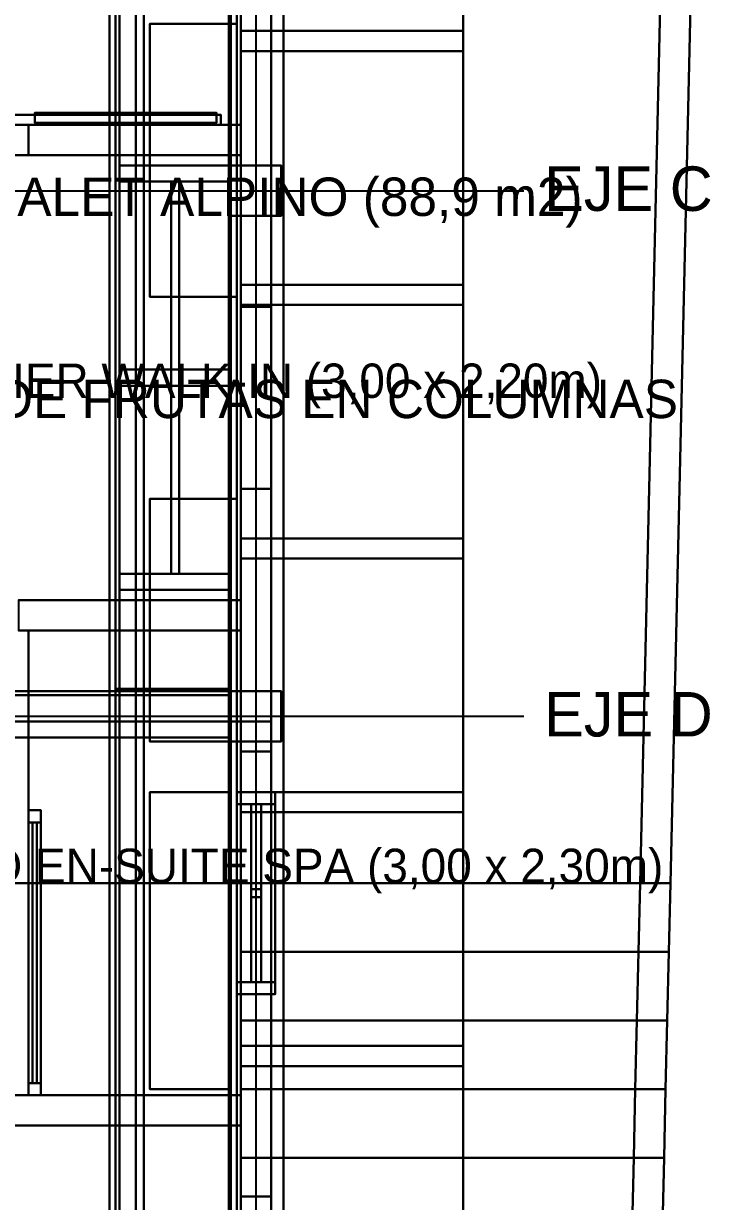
# Model space of a CAD drawing. Header units: metres. Extents: x -0.6 to 96.4, y -1.3 to 40.2.
# Drawn here: x 7.93 to 11.32, y 12.62 to 18.45 of the extents above; entities that cross this region are included whole.
import ezdxf

# ---------------------------------------------------------------- set-up
doc = ezdxf.new("R2010")
doc.units = ezdxf.units.M
for name, color, linetype in [('CERCA_PERIMETRAL_3D', 8, 'CONTINUOUS'), ('COLUMNAS_3D', 1, 'CONTINUOUS'), ('CUBIERTA_CHALET_3D', 9, 'CONTINUOUS'), ('EJES_ESTRUCTURALES', 1, 'CONTINUOUS'), ('LOSA_PISO_3D', 8, 'CONTINUOUS'), ('MUROS_EXTERIORES_3D', 7, 'CONTINUOUS'), ('P2_CARPINTERIA_RUSTICA_3D', 34, 'CONTINUOUS'), ('P2_COLUMNAS_3D', 1, 'CONTINUOUS'), ('P2_LOSA_PISO_3D', 8, 'CONTINUOUS'), ('P2_MOBILIARIO_SUITE_3D', 30, 'CONTINUOUS'), ('P2_MUROS_MADERA_EXT_3D', 34, 'CONTINUOUS'), ('P2_MUROS_MADERA_INT_3D', 6, 'CONTINUOUS'), ('P2_ROTULOS', 6, 'CONTINUOUS'), ('P2_TIMBER_FRAME_3D', 34, 'CONTINUOUS'), ('PB_MOBILIARIO_COMERCIAL_3D', 30, 'CONTINUOUS'), ('PB_TIMBER_FRAME_3D', 34, 'CONTINUOUS'), ('PB_ZOCALO_PIEDRA_3D', 8, 'CONTINUOUS'), ('ROTULOS_TEXTO', 2, 'CONTINUOUS'), ('TERRENO_3D', 3, 'CONTINUOUS')]:
    doc.layers.add(name, color=color, linetype=linetype)

msp = doc.modelspace()

# ---------------------------------------------------------------- linework, layer by layer
at = {"layer": 'CERCA_PERIMETRAL_3D', "color": 8}
for points in [[(10.9743, 14.2, -1.05), (11.1243, 14.2, -1.05), (11.2949, 21.65), (11.1449, 21.65)], [(10.9743, 14.2, 1.15), (11.1243, 14.2, 1.15), (11.2949, 21.65, 2.2), (11.1449, 21.65, 2.2)], [(10.9743, 14.2, -1.05), (11.1449, 21.65), (11.1449, 21.65, 2.2), (10.9743, 14.2, 1.15)], [(11.1243, 14.2, -1.05), (11.2949, 21.65), (11.2949, 21.65, 2.2), (11.1243, 14.2, 1.15)], [(10.9665, 13.86, -1.05), (11.1165, 13.86, -1.05), (11.1243, 14.2, -1.05), (10.9743, 14.2, -1.05)], [(10.9665, 13.86, 1.15), (11.1165, 13.86, 1.15), (11.1243, 14.2, 1.15), (10.9743, 14.2, 1.15)], [(10.9665, 13.86, -1.05), (10.9743, 14.2, -1.05), (10.9743, 14.2, 1.15), (10.9665, 13.86, 1.15)], [(10.9743, 14.2, -1.05), (11.1243, 14.2, -1.05), (11.1243, 14.2, 1.15), (10.9743, 14.2, 1.15)], [(10.9743, 14.2, -1.05), (11.1243, 14.2, -1.05), (11.1243, 14.2, 1.15), (10.9743, 14.2, 1.15)], [(11.1165, 13.86, -1.05), (11.1243, 14.2, -1.05), (11.1243, 14.2, 1.15), (11.1165, 13.86, 1.15)], [(10.9587, 13.52, -1.35), (11.1087, 13.52, -1.35), (11.1165, 13.86, -1.35), (10.9665, 13.86, -1.35)], [(10.9587, 13.52, 0.85), (11.1087, 13.52, 0.85), (11.1165, 13.86, 0.85), (10.9665, 13.86, 0.85)], [(10.9587, 13.52, -1.35), (10.9665, 13.86, -1.35), (10.9665, 13.86, 0.85), (10.9587, 13.52, 0.85)], [(10.9665, 13.86, -1.35), (11.1165, 13.86, -1.35), (11.1165, 13.86, 0.85), (10.9665, 13.86, 0.85)], [(10.9665, 13.86, -1.05), (11.1165, 13.86, -1.05), (11.1165, 13.86, 1.15), (10.9665, 13.86, 1.15)], [(11.1087, 13.52, -1.35), (11.1165, 13.86, -1.35), (11.1165, 13.86, 0.85), (11.1087, 13.52, 0.85)], [(10.9509, 13.18, -1.65), (11.1009, 13.18, -1.65), (11.1087, 13.52, -1.65), (10.9587, 13.52, -1.65)], [(10.9509, 13.18, 0.55), (11.1009, 13.18, 0.55), (11.1087, 13.52, 0.55), (10.9587, 13.52, 0.55)], [(10.9509, 13.18, -1.65), (10.9587, 13.52, -1.65), (10.9587, 13.52, 0.55), (10.9509, 13.18, 0.55)], [(10.9587, 13.52, -1.65), (11.1087, 13.52, -1.65), (11.1087, 13.52, 0.55), (10.9587, 13.52, 0.55)], [(10.9587, 13.52, -1.35), (11.1087, 13.52, -1.35), (11.1087, 13.52, 0.85), (10.9587, 13.52, 0.85)], [(11.1009, 13.18, -1.65), (11.1087, 13.52, -1.65), (11.1087, 13.52, 0.55), (11.1009, 13.18, 0.55)], [(10.9431, 12.84, -1.95), (11.0931, 12.84, -1.95), (11.1009, 13.18, -1.95), (10.9509, 13.18, -1.95)], [(10.9431, 12.84, 0.25), (11.0931, 12.84, 0.25), (11.1009, 13.18, 0.25), (10.9509, 13.18, 0.25)], [(10.9431, 12.84, -1.95), (10.9509, 13.18, -1.95), (10.9509, 13.18, 0.25), (10.9431, 12.84, 0.25)], [(10.9509, 13.18, -1.95), (11.1009, 13.18, -1.95), (11.1009, 13.18, 0.25), (10.9509, 13.18, 0.25)], [(10.9509, 13.18, -1.65), (11.1009, 13.18, -1.65), (11.1009, 13.18, 0.55), (10.9509, 13.18, 0.55)], [(11.0931, 12.84, -1.95), (11.1009, 13.18, -1.95), (11.1009, 13.18, 0.25), (11.0931, 12.84, 0.25)], [(10.9353, 12.5, -2.25), (11.0853, 12.5, -2.25), (11.0931, 12.84, -2.25), (10.9431, 12.84, -2.25)], [(10.9353, 12.5, -0.05), (11.0853, 12.5, -0.05), (11.0931, 12.84, -0.05), (10.9431, 12.84, -0.05)], [(10.9353, 12.5, -2.25), (10.9431, 12.84, -2.25), (10.9431, 12.84, -0.05), (10.9353, 12.5, -0.05)], [(10.9431, 12.84, -2.25), (11.0931, 12.84, -2.25), (11.0931, 12.84, -0.05), (10.9431, 12.84, -0.05)], [(10.9431, 12.84, -1.95), (11.0931, 12.84, -1.95), (11.0931, 12.84, 0.25), (10.9431, 12.84, 0.25)], [(11.0853, 12.5, -2.25), (11.0931, 12.84, -2.25), (11.0931, 12.84, -0.05), (11.0853, 12.5, -0.05)]]:
    msp.add_3dface(points, dxfattribs=at)
at = {"layer": 'COLUMNAS_3D', "color": 1}
for points in [[(8.95, 17.5), (9.2, 17.5), (9.2, 17.75), (8.95, 17.75)], [(8.95, 17.5, 2.85), (9.2, 17.5, 2.85), (9.2, 17.75, 2.85), (8.95, 17.75, 2.85)], [(8.95, 17.75), (9.2, 17.75), (9.2, 17.75, 2.85), (8.95, 17.75, 2.85)], [(8.95, 17.5), (8.95, 17.75), (8.95, 17.75, 2.85), (8.95, 17.5, 2.85)], [(9.2, 17.5), (9.2, 17.75), (9.2, 17.75, 2.85), (9.2, 17.5, 2.85)], [(8.95, 17.5), (9.2, 17.5), (9.2, 17.5, 2.85), (8.95, 17.5, 2.85)], [(8.95, 14.9), (9.2, 14.9), (9.2, 15.15), (8.95, 15.15)], [(8.95, 14.9, 2.85), (9.2, 14.9, 2.85), (9.2, 15.15, 2.85), (8.95, 15.15, 2.85)], [(8.95, 15.15), (9.2, 15.15), (9.2, 15.15, 2.85), (8.95, 15.15, 2.85)], [(8.95, 14.9), (8.95, 15.15), (8.95, 15.15, 2.85), (8.95, 14.9, 2.85)], [(9.2, 14.9), (9.2, 15.15), (9.2, 15.15, 2.85), (9.2, 14.9, 2.85)], [(8.95, 14.9), (9.2, 14.9), (9.2, 14.9, 2.85), (8.95, 14.9, 2.85)]]:
    msp.add_3dface(points, dxfattribs=at)
at = {"layer": 'CUBIERTA_CHALET_3D', "color": 9}
for points in [[(4.85, 2, 8.6994), (10.1, 2, 5.4189), (10.1, 24.71, 5.4189), (4.85, 24.71, 8.6994)], [(4.85, 2, 8.8794), (10.1, 2, 5.5989), (10.1, 24.71, 5.5989), (4.85, 24.71, 8.8794)], [(10.1, 2, 5.4189), (10.1, 24.71, 5.4189), (10.1, 24.71, 5.5989), (10.1, 2, 5.5989)]]:
    msp.add_3dface(points, dxfattribs=at)
at = {"layer": 'EJES_ESTRUCTURALES', "color": 1}
for p, q in [((9.075, 1.8), (9.075, 25.51)), ((-0.6, 17.625), (10.4, 17.625)), ((-0.6, 15.025), (10.4, 15.025))]:
    msp.add_line(p, q, dxfattribs=at)
at = {"layer": 'LOSA_PISO_3D', "color": 8}
for points in [[(0.15, 10.35, -0.15), (9.15, 10.35, -0.15), (9.15, 24.71, -0.15), (0.15, 24.71, -0.15)], [(0.15, 10.35), (9.15, 10.35), (9.15, 24.71), (0.15, 24.71)], [(9.15, 10.35, -0.15), (9.15, 24.71, -0.15), (9.15, 24.71), (9.15, 10.35)]]:
    msp.add_3dface(points, dxfattribs=at)
at = {"layer": 'MUROS_EXTERIORES_3D', "color": 7}
for points in [[(9, 14.2, -1.05), (9.15, 14.2, -1.05), (9.15, 21.65, -0.02), (9, 21.65, -0.02)], [(9, 14.2), (9.15, 14.2), (9.15, 21.65), (9, 21.65)], [(9, 14.2, -1.05), (9, 21.65, -0.02), (9, 21.65), (9, 14.2)], [(9.15, 14.2, -1.05), (9.15, 21.65, -0.02), (9.15, 21.65), (9.15, 14.2)], [(9, 17.05), (9.15, 17.05), (9.15, 18.5), (9, 18.5)], [(9, 17.05, 2.85), (9.15, 17.05, 2.85), (9.15, 18.5, 2.85), (9, 18.5, 2.85)], [(9, 17.05), (9, 18.5), (9, 18.5, 2.85), (9, 17.05, 2.85)], [(9.15, 17.05), (9.15, 18.5), (9.15, 18.5, 2.85), (9.15, 17.05, 2.85)], [(9, 16.15), (9.15, 16.15), (9.15, 17.05), (9, 17.05)], [(9, 16.15, 1.1), (9.15, 16.15, 1.1), (9.15, 17.05, 1.1), (9, 17.05, 1.1)], [(9, 17.05), (9.15, 17.05), (9.15, 17.05, 1.1), (9, 17.05, 1.1)], [(9, 16.15), (9, 17.05), (9, 17.05, 1.1), (9, 16.15, 1.1)], [(9, 16.15, 2), (9.15, 16.15, 2), (9.15, 17.05, 2), (9, 17.05, 2)], [(9, 16.15, 2.85), (9.15, 16.15, 2.85), (9.15, 17.05, 2.85), (9, 17.05, 2.85)], [(9, 17.05, 2), (9.15, 17.05, 2), (9.15, 17.05, 2.85), (9, 17.05, 2.85)], [(9, 16.15, 2), (9, 17.05, 2), (9, 17.05, 2.85), (9, 16.15, 2.85)], [(9, 17.05), (9.15, 17.05), (9.15, 17.05, 2.85), (9, 17.05, 2.85)], [(9.15, 16.15), (9.15, 17.05), (9.15, 17.05, 1.1), (9.15, 16.15, 1.1)], [(9.15, 16.15, 2), (9.15, 17.05, 2), (9.15, 17.05, 2.85), (9.15, 16.15, 2.85)], [(9, 14.85), (9.15, 14.85), (9.15, 16.15), (9, 16.15)], [(9, 14.85, 2.85), (9.15, 14.85, 2.85), (9.15, 16.15, 2.85), (9, 16.15, 2.85)], [(9, 16.15), (9.15, 16.15), (9.15, 16.15, 2.85), (9, 16.15, 2.85)], [(9, 14.85), (9, 16.15), (9, 16.15, 2.85), (9, 14.85, 2.85)], [(9, 16.15), (9.15, 16.15), (9.15, 16.15, 1.1), (9, 16.15, 1.1)], [(9, 16.15, 2), (9.15, 16.15, 2), (9.15, 16.15, 2.85), (9, 16.15, 2.85)], [(9.15, 14.85), (9.15, 16.15), (9.15, 16.15, 2.85), (9.15, 14.85, 2.85)], [(9, 12.65), (9.15, 12.65), (9.15, 14.85), (9, 14.85)], [(9, 12.65, 1), (9.15, 12.65, 1), (9.15, 14.85, 1), (9, 14.85, 1)], [(9, 14.85), (9.15, 14.85), (9.15, 14.85, 1), (9, 14.85, 1)], [(9, 12.65), (9, 14.85), (9, 14.85, 1), (9, 12.65, 1)], [(9, 12.65, 2.1), (9.15, 12.65, 2.1), (9.15, 14.85, 2.1), (9, 14.85, 2.1)], [(9, 12.65, 2.85), (9.15, 12.65, 2.85), (9.15, 14.85, 2.85), (9, 14.85, 2.85)], [(9, 14.85, 2.1), (9.15, 14.85, 2.1), (9.15, 14.85, 2.85), (9, 14.85, 2.85)], [(9, 12.65, 2.1), (9, 14.85, 2.1), (9, 14.85, 2.85), (9, 12.65, 2.85)], [(9, 14.85), (9.15, 14.85), (9.15, 14.85, 2.85), (9, 14.85, 2.85)], [(9.15, 12.65), (9.15, 14.85), (9.15, 14.85, 1), (9.15, 12.65, 1)], [(9.15, 12.65, 2.1), (9.15, 14.85, 2.1), (9.15, 14.85, 2.85), (9.15, 12.65, 2.85)], [(9, 13.86, -1.05), (9.15, 13.86, -1.05), (9.15, 14.2, -1.05), (9, 14.2, -1.05)], [(9, 13.86), (9.15, 13.86), (9.15, 14.2), (9, 14.2)], [(9, 14.2, -1.05), (9.15, 14.2, -1.05), (9.15, 14.2), (9, 14.2)], [(9, 13.86, -1.05), (9, 14.2, -1.05), (9, 14.2), (9, 13.86)], [(9, 14.2, -1.05), (9.15, 14.2, -1.05), (9.15, 14.2), (9, 14.2)], [(9.15, 13.86, -1.05), (9.15, 14.2, -1.05), (9.15, 14.2), (9.15, 13.86)], [(9, 13.52, -1.35), (9.15, 13.52, -1.35), (9.15, 13.86, -1.35), (9, 13.86, -1.35)], [(9, 13.52), (9.15, 13.52), (9.15, 13.86), (9, 13.86)], [(9, 13.86, -1.35), (9.15, 13.86, -1.35), (9.15, 13.86), (9, 13.86)], [(9, 13.52, -1.35), (9, 13.86, -1.35), (9, 13.86), (9, 13.52)], [(9, 13.86, -1.05), (9.15, 13.86, -1.05), (9.15, 13.86), (9, 13.86)], [(9.15, 13.52, -1.35), (9.15, 13.86, -1.35), (9.15, 13.86), (9.15, 13.52)], [(9, 13.18, -1.65), (9.15, 13.18, -1.65), (9.15, 13.52, -1.65), (9, 13.52, -1.65)], [(9, 13.18), (9.15, 13.18), (9.15, 13.52), (9, 13.52)], [(9, 13.52, -1.65), (9.15, 13.52, -1.65), (9.15, 13.52), (9, 13.52)], [(9, 13.18, -1.65), (9, 13.52, -1.65), (9, 13.52), (9, 13.18)], [(9, 13.52, -1.35), (9.15, 13.52, -1.35), (9.15, 13.52), (9, 13.52)], [(9.15, 13.18, -1.65), (9.15, 13.52, -1.65), (9.15, 13.52), (9.15, 13.18)], [(9, 12.84, -1.95), (9.15, 12.84, -1.95), (9.15, 13.18, -1.95), (9, 13.18, -1.95)], [(9, 12.84), (9.15, 12.84), (9.15, 13.18), (9, 13.18)], [(9, 13.18, -1.95), (9.15, 13.18, -1.95), (9.15, 13.18), (9, 13.18)], [(9, 12.84, -1.95), (9, 13.18, -1.95), (9, 13.18), (9, 12.84)], [(9, 13.18, -1.65), (9.15, 13.18, -1.65), (9.15, 13.18), (9, 13.18)], [(9.15, 12.84, -1.95), (9.15, 13.18, -1.95), (9.15, 13.18), (9.15, 12.84)], [(9, 12.5, -2.25), (9.15, 12.5, -2.25), (9.15, 12.84, -2.25), (9, 12.84, -2.25)], [(9, 12.5), (9.15, 12.5), (9.15, 12.84), (9, 12.84)], [(9, 12.84, -2.25), (9.15, 12.84, -2.25), (9.15, 12.84), (9, 12.84)], [(9, 12.5, -2.25), (9, 12.84, -2.25), (9, 12.84), (9, 12.5)], [(9, 12.84, -1.95), (9.15, 12.84, -1.95), (9.15, 12.84), (9, 12.84)], [(9.15, 12.5, -2.25), (9.15, 12.84, -2.25), (9.15, 12.84), (9.15, 12.5)], [(9, 11), (9.15, 11), (9.15, 12.65), (9, 12.65)], [(9, 11, 2.85), (9.15, 11, 2.85), (9.15, 12.65, 2.85), (9, 12.65, 2.85)], [(9, 12.65), (9.15, 12.65), (9.15, 12.65, 2.85), (9, 12.65, 2.85)], [(9, 11), (9, 12.65), (9, 12.65, 2.85), (9, 11, 2.85)], [(9, 12.65), (9.15, 12.65), (9.15, 12.65, 1), (9, 12.65, 1)], [(9, 12.65, 2.1), (9.15, 12.65, 2.1), (9.15, 12.65, 2.85), (9, 12.65, 2.85)], [(9.15, 11), (9.15, 12.65), (9.15, 12.65, 2.85), (9.15, 11, 2.85)]]:
    msp.add_3dface(points, dxfattribs=at)
at = {"layer": 'P2_CARPINTERIA_RUSTICA_3D', "color": 30}
for points in [[(7.98, 17.96, 3.02), (8.88, 17.96, 3.02), (8.88, 18.01, 3.02), (7.98, 18.01, 3.02)], [(7.98, 17.96, 5.16), (8.88, 17.96, 5.16), (8.88, 18.01, 5.16), (7.98, 18.01, 5.16)], [(7.98, 18.01, 3.02), (8.88, 18.01, 3.02), (8.88, 18.01, 5.16), (7.98, 18.01, 5.16)], [(7.98, 17.96, 3.02), (7.98, 18.01, 3.02), (7.98, 18.01, 5.16), (7.98, 17.96, 5.16)], [(8.88, 17.96, 3.02), (8.88, 18.01, 3.02), (8.88, 18.01, 5.16), (8.88, 17.96, 5.16)], [(7.98, 17.96, 3.02), (8.88, 17.96, 3.02), (8.88, 17.96, 5.16), (7.98, 17.96, 5.16)]]:
    msp.add_3dface(points, dxfattribs=at)
at = {"layer": 'P2_CARPINTERIA_RUSTICA_3D', "color": 8}
for points in [[(7, 17.95, 5.16), (8.9, 17.95, 5.16), (8.9, 18, 5.16), (7, 18, 5.16)], [(7, 17.95, 5.22), (8.9, 17.95, 5.22), (8.9, 18, 5.22), (7, 18, 5.22)], [(7, 18, 5.16), (8.9, 18, 5.16), (8.9, 18, 5.22), (7, 18, 5.22)], [(7, 17.95, 5.16), (8.9, 17.95, 5.16), (8.9, 17.95, 5.22), (7, 17.95, 5.22)], [(8.9, 17.95, 5.16), (8.9, 18, 5.16), (8.9, 18, 5.22), (8.9, 17.95, 5.22)]]:
    msp.add_3dface(points, dxfattribs=at)
at = {"layer": 'P2_CARPINTERIA_RUSTICA_3D', "color": 34}
for points in [[(8.98, 13.65, 4.15), (9.17, 13.65, 4.15), (9.17, 14.65, 4.15), (8.98, 14.65, 4.15)], [(8.98, 13.65, 4.21), (9.17, 13.65, 4.21), (9.17, 14.65, 4.21), (8.98, 14.65, 4.21)], [(8.98, 14.65, 4.15), (9.17, 14.65, 4.15), (9.17, 14.65, 4.21), (8.98, 14.65, 4.21)], [(8.98, 13.65, 4.15), (8.98, 14.65, 4.15), (8.98, 14.65, 4.21), (8.98, 13.65, 4.21)], [(8.98, 13.65, 4.99), (9.17, 13.65, 4.99), (9.17, 14.65, 4.99), (8.98, 14.65, 4.99)], [(8.98, 13.65, 5.05), (9.17, 13.65, 5.05), (9.17, 14.65, 5.05), (8.98, 14.65, 5.05)], [(8.98, 14.65, 4.99), (9.17, 14.65, 4.99), (9.17, 14.65, 5.05), (8.98, 14.65, 5.05)], [(8.98, 13.65, 4.99), (8.98, 14.65, 4.99), (8.98, 14.65, 5.05), (8.98, 13.65, 5.05)], [(8.98, 14.59, 4.21), (9.17, 14.59, 4.21), (9.17, 14.65, 4.21), (8.98, 14.65, 4.21)], [(8.98, 14.59, 4.99), (9.17, 14.59, 4.99), (9.17, 14.65, 4.99), (8.98, 14.65, 4.99)], [(8.98, 14.65, 4.21), (9.17, 14.65, 4.21), (9.17, 14.65, 4.99), (8.98, 14.65, 4.99)], [(8.98, 14.59, 4.21), (8.98, 14.65, 4.21), (8.98, 14.65, 4.99), (8.98, 14.59, 4.99)], [(9.17, 13.65, 4.15), (9.17, 14.65, 4.15), (9.17, 14.65, 4.21), (9.17, 13.65, 4.21)], [(9.17, 13.65, 4.99), (9.17, 14.65, 4.99), (9.17, 14.65, 5.05), (9.17, 13.65, 5.05)], [(9.17, 14.59, 4.21), (9.17, 14.65, 4.21), (9.17, 14.65, 4.99), (9.17, 14.59, 4.99)], [(8.98, 14.59, 4.21), (9.17, 14.59, 4.21), (9.17, 14.59, 4.99), (8.98, 14.59, 4.99)], [(9.05, 13.71, 4.58), (9.1, 13.71, 4.58), (9.1, 14.59, 4.58), (9.05, 14.59, 4.58)], [(9.05, 13.71, 4.62), (9.1, 13.71, 4.62), (9.1, 14.59, 4.62), (9.05, 14.59, 4.62)], [(9.05, 14.59, 4.58), (9.1, 14.59, 4.58), (9.1, 14.59, 4.62), (9.05, 14.59, 4.62)], [(9.05, 13.71, 4.58), (9.05, 14.59, 4.58), (9.05, 14.59, 4.62), (9.05, 13.71, 4.62)], [(9.1, 13.71, 4.58), (9.1, 14.59, 4.58), (9.1, 14.59, 4.62), (9.1, 13.71, 4.62)], [(9.05, 14.13, 4.21), (9.1, 14.13, 4.21), (9.1, 14.17, 4.21), (9.05, 14.17, 4.21)], [(9.05, 14.13, 4.99), (9.1, 14.13, 4.99), (9.1, 14.17, 4.99), (9.05, 14.17, 4.99)], [(9.05, 14.17, 4.21), (9.1, 14.17, 4.21), (9.1, 14.17, 4.99), (9.05, 14.17, 4.99)], [(9.05, 14.13, 4.21), (9.05, 14.17, 4.21), (9.05, 14.17, 4.99), (9.05, 14.13, 4.99)], [(9.1, 14.13, 4.21), (9.1, 14.17, 4.21), (9.1, 14.17, 4.99), (9.1, 14.13, 4.99)], [(9.05, 14.13, 4.21), (9.1, 14.13, 4.21), (9.1, 14.13, 4.99), (9.05, 14.13, 4.99)], [(8.98, 13.65, 4.21), (9.17, 13.65, 4.21), (9.17, 13.71, 4.21), (8.98, 13.71, 4.21)], [(8.98, 13.65, 4.99), (9.17, 13.65, 4.99), (9.17, 13.71, 4.99), (8.98, 13.71, 4.99)], [(8.98, 13.71, 4.21), (9.17, 13.71, 4.21), (9.17, 13.71, 4.99), (8.98, 13.71, 4.99)], [(8.98, 13.65, 4.21), (8.98, 13.71, 4.21), (8.98, 13.71, 4.99), (8.98, 13.65, 4.99)], [(9.05, 13.71, 4.58), (9.1, 13.71, 4.58), (9.1, 13.71, 4.62), (9.05, 13.71, 4.62)], [(9.17, 13.65, 4.21), (9.17, 13.71, 4.21), (9.17, 13.71, 4.99), (9.17, 13.65, 4.99)], [(8.98, 13.65, 4.15), (9.17, 13.65, 4.15), (9.17, 13.65, 4.21), (8.98, 13.65, 4.21)], [(8.98, 13.65, 4.99), (9.17, 13.65, 4.99), (9.17, 13.65, 5.05), (8.98, 13.65, 5.05)], [(8.98, 13.65, 4.21), (9.17, 13.65, 4.21), (9.17, 13.65, 4.99), (8.98, 13.65, 4.99)]]:
    msp.add_3dface(points, dxfattribs=at)
at = {"layer": 'P2_COLUMNAS_3D', "color": 1}
for points in [[(8.95, 17.5, 3), (9.2, 17.5, 3), (9.2, 17.75, 3), (8.95, 17.75, 3)], [(8.95, 17.5, 5.85), (9.2, 17.5, 5.85), (9.2, 17.75, 5.85), (8.95, 17.75, 5.85)], [(8.95, 17.75, 3), (9.2, 17.75, 3), (9.2, 17.75, 5.85), (8.95, 17.75, 5.85)], [(8.95, 17.5, 3), (8.95, 17.75, 3), (8.95, 17.75, 5.85), (8.95, 17.5, 5.85)], [(9.2, 17.5, 3), (9.2, 17.75, 3), (9.2, 17.75, 5.85), (9.2, 17.5, 5.85)], [(8.95, 17.5, 3), (9.2, 17.5, 3), (9.2, 17.5, 5.85), (8.95, 17.5, 5.85)], [(8.95, 14.9, 3), (9.2, 14.9, 3), (9.2, 15.15, 3), (8.95, 15.15, 3)], [(8.95, 14.9, 5.85), (9.2, 14.9, 5.85), (9.2, 15.15, 5.85), (8.95, 15.15, 5.85)], [(8.95, 15.15, 3), (9.2, 15.15, 3), (9.2, 15.15, 5.85), (8.95, 15.15, 5.85)], [(8.95, 14.9, 3), (8.95, 15.15, 3), (8.95, 15.15, 5.85), (8.95, 14.9, 5.85)], [(9.2, 14.9, 3), (9.2, 15.15, 3), (9.2, 15.15, 5.85), (9.2, 14.9, 5.85)], [(8.95, 14.9, 3), (9.2, 14.9, 3), (9.2, 14.9, 5.85), (8.95, 14.9, 5.85)]]:
    msp.add_3dface(points, dxfattribs=at)
at = {"layer": 'P2_LOSA_PISO_3D', "color": 8}
for points in [[(0.15, 10.35, 2.85), (9.15, 10.35, 2.85), (9.15, 24.71, 2.85), (0.15, 24.71, 2.85)], [(0.15, 10.35, 3), (9.15, 10.35, 3), (9.15, 24.71, 3), (0.15, 24.71, 3)], [(9.15, 10.35, 2.85), (9.15, 24.71, 2.85), (9.15, 24.71, 3), (9.15, 10.35, 3)]]:
    msp.add_3dface(points, dxfattribs=at)
at = {"layer": 'P2_MOBILIARIO_SUITE_3D', "color": 8}
for points in [[(8.655, 15.73, 4.85), (8.695, 15.73, 4.85), (8.695, 17.67, 4.85), (8.655, 17.67, 4.85)], [(8.655, 15.73, 4.89), (8.695, 15.73, 4.89), (8.695, 17.67, 4.89), (8.655, 17.67, 4.89)], [(8.655, 17.67, 4.85), (8.695, 17.67, 4.85), (8.695, 17.67, 4.89), (8.655, 17.67, 4.89)], [(8.655, 15.73, 4.85), (8.655, 17.67, 4.85), (8.655, 17.67, 4.89), (8.655, 15.73, 4.89)], [(8.695, 15.73, 4.85), (8.695, 17.67, 4.85), (8.695, 17.67, 4.89), (8.695, 15.73, 4.89)], [(8.655, 15.73, 4.85), (8.695, 15.73, 4.85), (8.695, 15.73, 4.89), (8.655, 15.73, 4.89)], [(7.95, 13.15, 3), (8.95, 13.15, 3), (8.95, 15.45, 3), (7.95, 15.45, 3)], [(7.95, 13.15, 3.05), (8.95, 13.15, 3.05), (8.95, 15.45, 3.05), (7.95, 15.45, 3.05)], [(7.95, 15.45, 3), (8.95, 15.45, 3), (8.95, 15.45, 3.05), (7.95, 15.45, 3.05)], [(7.95, 13.15, 3), (7.95, 15.45, 3), (7.95, 15.45, 3.05), (7.95, 13.15, 3.05)], [(8.95, 13.15, 3), (8.95, 15.45, 3), (8.95, 15.45, 3.05), (8.95, 13.15, 3.05)], [(8.38, 14.92, 5.12), (8.94, 14.92, 5.12), (8.94, 15.16, 5.12), (8.38, 15.16, 5.12)], [(8.38, 14.92, 5.2), (8.94, 14.92, 5.2), (8.94, 15.16, 5.2), (8.38, 15.16, 5.2)], [(8.38, 15.16, 5.12), (8.94, 15.16, 5.12), (8.94, 15.16, 5.2), (8.38, 15.16, 5.2)], [(8.38, 14.92, 5.12), (8.38, 15.16, 5.12), (8.38, 15.16, 5.2), (8.38, 14.92, 5.2)], [(8.94, 14.92, 5.12), (8.94, 15.16, 5.12), (8.94, 15.16, 5.2), (8.94, 14.92, 5.2)], [(8.38, 14.92, 5.12), (8.94, 14.92, 5.12), (8.94, 14.92, 5.2), (8.38, 14.92, 5.2)], [(8.55, 13.18, 3.05), (8.94, 13.18, 3.05), (8.94, 14.65, 3.05), (8.55, 14.65, 3.05)], [(8.55, 13.18, 3.48), (8.94, 13.18, 3.48), (8.94, 14.65, 3.48), (8.55, 14.65, 3.48)], [(8.55, 14.65, 3.05), (8.94, 14.65, 3.05), (8.94, 14.65, 3.48), (8.55, 14.65, 3.48)], [(8.55, 13.18, 3.05), (8.55, 14.65, 3.05), (8.55, 14.65, 3.48), (8.55, 13.18, 3.48)], [(8.94, 13.18, 3.05), (8.94, 14.65, 3.05), (8.94, 14.65, 3.48), (8.94, 13.18, 3.48)], [(7.95, 14.5, 3.05), (8.01, 14.5, 3.05), (8.01, 14.56, 3.05), (7.95, 14.56, 3.05)], [(7.95, 14.5, 5.15), (8.01, 14.5, 5.15), (8.01, 14.56, 5.15), (7.95, 14.56, 5.15)], [(7.95, 14.56, 3.05), (8.01, 14.56, 3.05), (8.01, 14.56, 5.15), (7.95, 14.56, 5.15)], [(7.95, 14.5, 3.05), (7.95, 14.56, 3.05), (7.95, 14.56, 5.15), (7.95, 14.5, 5.15)], [(7.95, 13.15, 5.1), (8.01, 13.15, 5.1), (8.01, 14.56, 5.1), (7.95, 14.56, 5.1)], [(7.95, 13.15, 5.16), (8.01, 13.15, 5.16), (8.01, 14.56, 5.16), (7.95, 14.56, 5.16)], [(7.95, 14.56, 5.1), (8.01, 14.56, 5.1), (8.01, 14.56, 5.16), (7.95, 14.56, 5.16)], [(7.95, 13.15, 5.1), (7.95, 14.56, 5.1), (7.95, 14.56, 5.16), (7.95, 13.15, 5.16)], [(8.01, 14.5, 3.05), (8.01, 14.56, 3.05), (8.01, 14.56, 5.15), (8.01, 14.5, 5.15)], [(8.01, 13.15, 5.1), (8.01, 14.56, 5.1), (8.01, 14.56, 5.16), (8.01, 13.15, 5.16)], [(7.95, 14.5, 3.05), (8.01, 14.5, 3.05), (8.01, 14.5, 5.15), (7.95, 14.5, 5.15)], [(7.95, 13.15, 3.05), (8.01, 13.15, 3.05), (8.01, 13.21, 3.05), (7.95, 13.21, 3.05)], [(7.95, 13.15, 5.15), (8.01, 13.15, 5.15), (8.01, 13.21, 5.15), (7.95, 13.21, 5.15)], [(7.95, 13.21, 3.05), (8.01, 13.21, 3.05), (8.01, 13.21, 5.15), (7.95, 13.21, 5.15)], [(7.95, 13.15, 3.05), (7.95, 13.21, 3.05), (7.95, 13.21, 5.15), (7.95, 13.15, 5.15)], [(8.01, 13.15, 3.05), (8.01, 13.21, 3.05), (8.01, 13.21, 5.15), (8.01, 13.15, 5.15)], [(8.55, 13.18, 3.05), (8.94, 13.18, 3.05), (8.94, 13.18, 3.48), (8.55, 13.18, 3.48)], [(7.95, 13.15, 3), (8.95, 13.15, 3), (8.95, 13.15, 3.05), (7.95, 13.15, 3.05)], [(7.95, 13.15, 3.05), (8.01, 13.15, 3.05), (8.01, 13.15, 5.15), (7.95, 13.15, 5.15)], [(7.95, 13.15, 5.1), (8.01, 13.15, 5.1), (8.01, 13.15, 5.16), (7.95, 13.15, 5.16)]]:
    msp.add_3dface(points, dxfattribs=at)
at = {"layer": 'P2_MOBILIARIO_SUITE_3D', "color": 4}
for points in [[(7.97, 13.21, 3.05), (7.99, 13.21, 3.05), (7.99, 14.5, 3.05), (7.97, 14.5, 3.05)], [(7.97, 13.21, 5.1), (7.99, 13.21, 5.1), (7.99, 14.5, 5.1), (7.97, 14.5, 5.1)], [(7.97, 14.5, 3.05), (7.99, 14.5, 3.05), (7.99, 14.5, 5.1), (7.97, 14.5, 5.1)], [(7.97, 13.21, 3.05), (7.97, 14.5, 3.05), (7.97, 14.5, 5.1), (7.97, 13.21, 5.1)], [(7.99, 13.21, 3.05), (7.99, 14.5, 3.05), (7.99, 14.5, 5.1), (7.99, 13.21, 5.1)], [(7.97, 13.21, 3.05), (7.99, 13.21, 3.05), (7.99, 13.21, 5.1), (7.97, 13.21, 5.1)]]:
    msp.add_3dface(points, dxfattribs=at)
at = {"layer": 'P2_MUROS_MADERA_EXT_3D', "color": 34}
for points in [[(9, 14.65, 3), (9.15, 14.65, 3), (9.15, 19, 3), (9, 19, 3)], [(9, 14.65, 6), (9.15, 14.65, 6), (9.15, 19, 6), (9, 19, 6)], [(9, 14.65, 3), (9, 19, 3), (9, 19, 6), (9, 14.65, 6)], [(9.15, 14.65, 3), (9.15, 19, 3), (9.15, 19, 6), (9.15, 14.65, 6)], [(9, 13.65, 3), (9.15, 13.65, 3), (9.15, 14.65, 3), (9, 14.65, 3)], [(9, 13.65, 4.15), (9.15, 13.65, 4.15), (9.15, 14.65, 4.15), (9, 14.65, 4.15)], [(9, 14.65, 3), (9.15, 14.65, 3), (9.15, 14.65, 4.15), (9, 14.65, 4.15)], [(9, 13.65, 3), (9, 14.65, 3), (9, 14.65, 4.15), (9, 13.65, 4.15)], [(9, 13.65, 5.05), (9.15, 13.65, 5.05), (9.15, 14.65, 5.05), (9, 14.65, 5.05)], [(9, 13.65, 6), (9.15, 13.65, 6), (9.15, 14.65, 6), (9, 14.65, 6)], [(9, 14.65, 5.05), (9.15, 14.65, 5.05), (9.15, 14.65, 6), (9, 14.65, 6)], [(9, 13.65, 5.05), (9, 14.65, 5.05), (9, 14.65, 6), (9, 13.65, 6)], [(9, 14.65, 3), (9.15, 14.65, 3), (9.15, 14.65, 6), (9, 14.65, 6)], [(9.15, 13.65, 3), (9.15, 14.65, 3), (9.15, 14.65, 4.15), (9.15, 13.65, 4.15)], [(9.15, 13.65, 5.05), (9.15, 14.65, 5.05), (9.15, 14.65, 6), (9.15, 13.65, 6)], [(9, 11.55, 3), (9.15, 11.55, 3), (9.15, 13.65, 3), (9, 13.65, 3)], [(9, 11.55, 6), (9.15, 11.55, 6), (9.15, 13.65, 6), (9, 13.65, 6)], [(9, 13.65, 3), (9.15, 13.65, 3), (9.15, 13.65, 6), (9, 13.65, 6)], [(9, 11.55, 3), (9, 13.65, 3), (9, 13.65, 6), (9, 11.55, 6)], [(9, 13.65, 3), (9.15, 13.65, 3), (9.15, 13.65, 4.15), (9, 13.65, 4.15)], [(9, 13.65, 5.05), (9.15, 13.65, 5.05), (9.15, 13.65, 6), (9, 13.65, 6)], [(9.15, 11.55, 3), (9.15, 13.65, 3), (9.15, 13.65, 6), (9.15, 11.55, 6)]]:
    msp.add_3dface(points, dxfattribs=at)
at = {"layer": 'P2_MUROS_MADERA_INT_3D', "color": 6}
for points in [[(7.05, 17.8, 5.15), (7.95, 17.8, 5.15), (7.95, 17.95, 5.15), (7.05, 17.95, 5.15)], [(7.05, 17.8, 5.85), (7.95, 17.8, 5.85), (7.95, 17.95, 5.85), (7.05, 17.95, 5.85)], [(7.05, 17.95, 5.15), (7.95, 17.95, 5.15), (7.95, 17.95, 5.85), (7.05, 17.95, 5.85)], [(7.95, 17.8, 5.15), (7.95, 17.95, 5.15), (7.95, 17.95, 5.85), (7.95, 17.8, 5.85)], [(7.95, 17.8, 3), (9, 17.8, 3), (9, 17.95, 3), (7.95, 17.95, 3)], [(7.95, 17.8, 5.85), (9, 17.8, 5.85), (9, 17.95, 5.85), (7.95, 17.95, 5.85)], [(7.95, 17.95, 3), (9, 17.95, 3), (9, 17.95, 5.85), (7.95, 17.95, 5.85)], [(7.95, 17.8, 3), (7.95, 17.95, 3), (7.95, 17.95, 5.85), (7.95, 17.8, 5.85)], [(9, 17.8, 3), (9, 17.95, 3), (9, 17.95, 5.85), (9, 17.8, 5.85)], [(7.05, 17.8, 5.15), (7.95, 17.8, 5.15), (7.95, 17.8, 5.85), (7.05, 17.8, 5.85)], [(7.95, 17.8, 3), (9, 17.8, 3), (9, 17.8, 5.85), (7.95, 17.8, 5.85)], [(7.9, 15.45, 3), (9, 15.45, 3), (9, 15.6, 3), (7.9, 15.6, 3)], [(7.9, 15.45, 5.85), (9, 15.45, 5.85), (9, 15.6, 5.85), (7.9, 15.6, 5.85)], [(7.9, 15.6, 3), (9, 15.6, 3), (9, 15.6, 5.85), (7.9, 15.6, 5.85)], [(9, 15.45, 3), (9, 15.6, 3), (9, 15.6, 5.85), (9, 15.45, 5.85)], [(7.9, 15.45, 3), (9, 15.45, 3), (9, 15.45, 5.85), (7.9, 15.45, 5.85)], [(6, 13, 3), (9, 13, 3), (9, 13.15, 3), (6, 13.15, 3)], [(6, 13, 5.85), (9, 13, 5.85), (9, 13.15, 5.85), (6, 13.15, 5.85)], [(6, 13.15, 3), (9, 13.15, 3), (9, 13.15, 5.85), (6, 13.15, 5.85)], [(9, 13, 3), (9, 13.15, 3), (9, 13.15, 5.85), (9, 13, 5.85)], [(6, 13, 3), (9, 13, 3), (9, 13, 5.85), (6, 13, 5.85)]]:
    msp.add_3dface(points, dxfattribs=at)
at = {"layer": 'P2_TIMBER_FRAME_3D', "color": 34}
for points in [[(9, 18.315, 5.9662), (10.1, 18.315, 5.2789), (10.1, 18.415, 5.2789), (9, 18.415, 5.9662)], [(9, 18.315, 6.1062), (10.1, 18.315, 5.4189), (10.1, 18.415, 5.4189), (9, 18.415, 6.1062)], [(9, 18.415, 5.9662), (10.1, 18.415, 5.2789), (10.1, 18.415, 5.4189), (9, 18.415, 6.1062)], [(9, 18.315, 5.9662), (9, 18.415, 5.9662), (9, 18.415, 6.1062), (9, 18.315, 6.1062)], [(10.1, 18.315, 5.2789), (10.1, 18.415, 5.2789), (10.1, 18.415, 5.4189), (10.1, 18.315, 5.4189)], [(9, 18.315, 5.9662), (10.1, 18.315, 5.2789), (10.1, 18.315, 5.4189), (9, 18.315, 6.1062)], [(8.4, 15.65, 3), (8.95, 15.65, 3), (8.95, 17.75, 3), (8.4, 17.75, 3)], [(8.4, 15.65, 3.85), (8.95, 15.65, 3.85), (8.95, 17.75, 3.85), (8.4, 17.75, 3.85)], [(8.4, 17.75, 3), (8.95, 17.75, 3), (8.95, 17.75, 3.85), (8.4, 17.75, 3.85)], [(8.4, 15.65, 3), (8.4, 17.75, 3), (8.4, 17.75, 3.85), (8.4, 15.65, 3.85)], [(8.4, 15.65, 5), (8.95, 15.65, 5), (8.95, 17.75, 5), (8.4, 17.75, 5)], [(8.4, 15.65, 5.4), (8.95, 15.65, 5.4), (8.95, 17.75, 5.4), (8.4, 17.75, 5.4)], [(8.4, 17.75, 5), (8.95, 17.75, 5), (8.95, 17.75, 5.4), (8.4, 17.75, 5.4)], [(8.4, 15.65, 5), (8.4, 17.75, 5), (8.4, 17.75, 5.4), (8.4, 15.65, 5.4)], [(8.4, 17.67, 3.85), (8.95, 17.67, 3.85), (8.95, 17.75, 3.85), (8.4, 17.75, 3.85)], [(8.4, 17.67, 5), (8.95, 17.67, 5), (8.95, 17.75, 5), (8.4, 17.75, 5)], [(8.4, 17.75, 3.85), (8.95, 17.75, 3.85), (8.95, 17.75, 5), (8.4, 17.75, 5)], [(8.4, 17.67, 3.85), (8.4, 17.75, 3.85), (8.4, 17.75, 5), (8.4, 17.67, 5)], [(8.95, 15.65, 3), (8.95, 17.75, 3), (8.95, 17.75, 3.85), (8.95, 15.65, 3.85)], [(8.95, 15.65, 5), (8.95, 17.75, 5), (8.95, 17.75, 5.4), (8.95, 15.65, 5.4)], [(8.95, 17.67, 3.85), (8.95, 17.75, 3.85), (8.95, 17.75, 5), (8.95, 17.67, 5)], [(8.4, 17.67, 3.85), (8.95, 17.67, 3.85), (8.95, 17.67, 5), (8.4, 17.67, 5)], [(9, 17.06, 5.9662), (10.1, 17.06, 5.2789), (10.1, 17.16, 5.2789), (9, 17.16, 5.9662)], [(9, 17.06, 6.1062), (10.1, 17.06, 5.4189), (10.1, 17.16, 5.4189), (9, 17.16, 6.1062)], [(9, 17.16, 5.9662), (10.1, 17.16, 5.2789), (10.1, 17.16, 5.4189), (9, 17.16, 6.1062)], [(9, 17.06, 5.9662), (9, 17.16, 5.9662), (9, 17.16, 6.1062), (9, 17.06, 6.1062)], [(10.1, 17.06, 5.2789), (10.1, 17.16, 5.2789), (10.1, 17.16, 5.4189), (10.1, 17.06, 5.4189)], [(9, 17.06, 5.9662), (10.1, 17.06, 5.2789), (10.1, 17.06, 5.4189), (9, 17.06, 6.1062)], [(8.4, 16.66, 3.85), (8.95, 16.66, 3.85), (8.95, 16.74, 3.85), (8.4, 16.74, 3.85)], [(8.4, 16.66, 5), (8.95, 16.66, 5), (8.95, 16.74, 5), (8.4, 16.74, 5)], [(8.4, 16.74, 3.85), (8.95, 16.74, 3.85), (8.95, 16.74, 5), (8.4, 16.74, 5)], [(8.4, 16.66, 3.85), (8.4, 16.74, 3.85), (8.4, 16.74, 5), (8.4, 16.66, 5)], [(8.95, 16.66, 3.85), (8.95, 16.74, 3.85), (8.95, 16.74, 5), (8.95, 16.66, 5)], [(8.4, 16.66, 3.85), (8.95, 16.66, 3.85), (8.95, 16.66, 5), (8.4, 16.66, 5)], [(9, 15.805, 5.9662), (10.1, 15.805, 5.2789), (10.1, 15.905, 5.2789), (9, 15.905, 5.9662)], [(9, 15.805, 6.1062), (10.1, 15.805, 5.4189), (10.1, 15.905, 5.4189), (9, 15.905, 6.1062)], [(9, 15.905, 5.9662), (10.1, 15.905, 5.2789), (10.1, 15.905, 5.4189), (9, 15.905, 6.1062)], [(9, 15.805, 5.9662), (9, 15.905, 5.9662), (9, 15.905, 6.1062), (9, 15.805, 6.1062)], [(10.1, 15.805, 5.2789), (10.1, 15.905, 5.2789), (10.1, 15.905, 5.4189), (10.1, 15.805, 5.4189)], [(9, 15.805, 5.9662), (10.1, 15.805, 5.2789), (10.1, 15.805, 5.4189), (9, 15.805, 6.1062)], [(8.4, 15.65, 3.85), (8.95, 15.65, 3.85), (8.95, 15.73, 3.85), (8.4, 15.73, 3.85)], [(8.4, 15.65, 5), (8.95, 15.65, 5), (8.95, 15.73, 5), (8.4, 15.73, 5)], [(8.4, 15.73, 3.85), (8.95, 15.73, 3.85), (8.95, 15.73, 5), (8.4, 15.73, 5)], [(8.4, 15.65, 3.85), (8.4, 15.73, 3.85), (8.4, 15.73, 5), (8.4, 15.65, 5)], [(8.95, 15.65, 3.85), (8.95, 15.73, 3.85), (8.95, 15.73, 5), (8.95, 15.65, 5)], [(8.4, 15.65, 3), (8.95, 15.65, 3), (8.95, 15.65, 3.85), (8.4, 15.65, 3.85)], [(8.4, 15.65, 5), (8.95, 15.65, 5), (8.95, 15.65, 5.4), (8.4, 15.65, 5.4)], [(8.4, 15.65, 3.85), (8.95, 15.65, 3.85), (8.95, 15.65, 5), (8.4, 15.65, 5)], [(0.45, 15, 5.67), (9.15, 15, 5.67), (9.15, 15.15, 5.67), (0.45, 15.15, 5.67)], [(0.45, 15, 5.85), (9.15, 15, 5.85), (9.15, 15.15, 5.85), (0.45, 15.15, 5.85)], [(0.45, 15.15, 5.67), (9.15, 15.15, 5.67), (9.15, 15.15, 5.85), (0.45, 15.15, 5.85)], [(9.15, 15, 5.67), (9.15, 15.15, 5.67), (9.15, 15.15, 5.85), (9.15, 15, 5.85)], [(0.45, 15, 5.67), (9.15, 15, 5.67), (9.15, 15, 5.85), (0.45, 15, 5.85)], [(9, 14.55, 5.9662), (10.1, 14.55, 5.2789), (10.1, 14.65, 5.2789), (9, 14.65, 5.9662)], [(9, 14.55, 6.1062), (10.1, 14.55, 5.4189), (10.1, 14.65, 5.4189), (9, 14.65, 6.1062)], [(9, 14.65, 5.9662), (10.1, 14.65, 5.2789), (10.1, 14.65, 5.4189), (9, 14.65, 6.1062)], [(9, 14.55, 5.9662), (9, 14.65, 5.9662), (9, 14.65, 6.1062), (9, 14.55, 6.1062)], [(10.1, 14.55, 5.2789), (10.1, 14.65, 5.2789), (10.1, 14.65, 5.4189), (10.1, 14.55, 5.4189)], [(9, 14.55, 5.9662), (10.1, 14.55, 5.2789), (10.1, 14.55, 5.4189), (9, 14.55, 6.1062)], [(9, 13.295, 5.9662), (10.1, 13.295, 5.2789), (10.1, 13.395, 5.2789), (9, 13.395, 5.9662)], [(9, 13.295, 6.1062), (10.1, 13.295, 5.4189), (10.1, 13.395, 5.4189), (9, 13.395, 6.1062)], [(9, 13.395, 5.9662), (10.1, 13.395, 5.2789), (10.1, 13.395, 5.4189), (9, 13.395, 6.1062)], [(9, 13.295, 5.9662), (9, 13.395, 5.9662), (9, 13.395, 6.1062), (9, 13.295, 6.1062)], [(10.1, 13.295, 5.2789), (10.1, 13.395, 5.2789), (10.1, 13.395, 5.4189), (10.1, 13.295, 5.4189)], [(9, 13.295, 5.9662), (10.1, 13.295, 5.2789), (10.1, 13.295, 5.4189), (9, 13.295, 6.1062)]]:
    msp.add_3dface(points, dxfattribs=at)
at = {"layer": 'PB_MOBILIARIO_COMERCIAL_3D', "color": 34}
for points in [[(8.35, 9.2, 0.25), (8.98, 9.2, 0.25), (8.98, 19.5, 0.25), (8.35, 19.5, 0.25)], [(8.35, 9.2, 0.58), (8.98, 9.2, 0.58), (8.98, 19.5, 0.58), (8.35, 19.5, 0.58)], [(8.35, 9.2, 0.25), (8.35, 19.5, 0.25), (8.35, 19.5, 0.58), (8.35, 9.2, 0.58)], [(8.48, 9.2, 0.66), (8.98, 9.2, 0.66), (8.98, 19.5, 0.66), (8.48, 19.5, 0.66)], [(8.48, 9.2, 0.88), (8.98, 9.2, 0.88), (8.98, 19.5, 0.88), (8.48, 19.5, 0.88)], [(8.48, 9.2, 0.66), (8.48, 19.5, 0.66), (8.48, 19.5, 0.88), (8.48, 9.2, 0.88)], [(8.98, 9.2, 0.25), (8.98, 19.5, 0.25), (8.98, 19.5, 0.58), (8.98, 9.2, 0.58)], [(8.98, 9.2, 0.66), (8.98, 19.5, 0.66), (8.98, 19.5, 0.88), (8.98, 9.2, 0.88)], [(8.55, 17.1, 0.96), (8.98, 17.1, 0.96), (8.98, 18.45, 0.96), (8.55, 18.45, 0.96)], [(8.55, 17.1, 2.08), (8.98, 17.1, 2.08), (8.98, 18.45, 2.08), (8.55, 18.45, 2.08)], [(8.55, 18.45, 0.96), (8.98, 18.45, 0.96), (8.98, 18.45, 2.08), (8.55, 18.45, 2.08)], [(8.55, 17.1, 0.96), (8.55, 18.45, 0.96), (8.55, 18.45, 2.08), (8.55, 17.1, 2.08)], [(8.98, 17.1, 0.96), (8.98, 18.45, 0.96), (8.98, 18.45, 2.08), (8.98, 17.1, 2.08)], [(8.55, 17.1, 0.96), (8.98, 17.1, 0.96), (8.98, 17.1, 2.08), (8.55, 17.1, 2.08)], [(8.55, 14.9, 0.96), (8.98, 14.9, 0.96), (8.98, 16.1, 0.96), (8.55, 16.1, 0.96)], [(8.55, 14.9, 2.08), (8.98, 14.9, 2.08), (8.98, 16.1, 2.08), (8.55, 16.1, 2.08)], [(8.55, 16.1, 0.96), (8.98, 16.1, 0.96), (8.98, 16.1, 2.08), (8.55, 16.1, 2.08)], [(8.55, 14.9, 0.96), (8.55, 16.1, 0.96), (8.55, 16.1, 2.08), (8.55, 14.9, 2.08)], [(8.98, 14.9, 0.96), (8.98, 16.1, 0.96), (8.98, 16.1, 2.08), (8.98, 14.9, 2.08)], [(8.55, 14.9, 0.96), (8.98, 14.9, 0.96), (8.98, 14.9, 2.08), (8.55, 14.9, 2.08)]]:
    msp.add_3dface(points, dxfattribs=at)
at = {"layer": 'PB_MOBILIARIO_COMERCIAL_3D', "color": 3}
for points in [[(8.4, 9.28, 0.58), (8.94, 9.28, 0.58), (8.94, 19.42, 0.58), (8.4, 19.42, 0.58)], [(8.4, 9.28, 0.66), (8.94, 9.28, 0.66), (8.94, 19.42, 0.66), (8.4, 19.42, 0.66)], [(8.4, 9.28, 0.58), (8.4, 19.42, 0.58), (8.4, 19.42, 0.66), (8.4, 9.28, 0.66)], [(8.94, 9.28, 0.58), (8.94, 19.42, 0.58), (8.94, 19.42, 0.66), (8.94, 9.28, 0.66)]]:
    msp.add_3dface(points, dxfattribs=at)
at = {"layer": 'PB_MOBILIARIO_COMERCIAL_3D', "color": 1}
for points in [[(8.52, 9.28, 0.88), (8.95, 9.28, 0.88), (8.95, 19.42, 0.88), (8.52, 19.42, 0.88)], [(8.52, 9.28, 0.96), (8.95, 9.28, 0.96), (8.95, 19.42, 0.96), (8.52, 19.42, 0.96)], [(8.52, 9.28, 0.88), (8.52, 19.42, 0.88), (8.52, 19.42, 0.96), (8.52, 9.28, 0.96)], [(8.95, 9.28, 0.88), (8.95, 19.42, 0.88), (8.95, 19.42, 0.96), (8.95, 9.28, 0.96)]]:
    msp.add_3dface(points, dxfattribs=at)
at = {"layer": 'PB_TIMBER_FRAME_3D', "color": 34}
for points in [[(3.45, 14.92, 2.65), (8.95, 14.92, 2.65), (8.95, 15.13, 2.65), (3.45, 15.13, 2.65)], [(3.45, 14.92, 2.85), (8.95, 14.92, 2.85), (8.95, 15.13, 2.85), (3.45, 15.13, 2.85)], [(3.45, 15.13, 2.65), (8.95, 15.13, 2.65), (8.95, 15.13, 2.85), (3.45, 15.13, 2.85)], [(8.95, 14.92, 2.65), (8.95, 15.13, 2.65), (8.95, 15.13, 2.85), (8.95, 14.92, 2.85)], [(3.45, 14.92, 2.65), (8.95, 14.92, 2.65), (8.95, 14.92, 2.85), (3.45, 14.92, 2.85)]]:
    msp.add_3dface(points, dxfattribs=at)
at = {"layer": 'PB_ZOCALO_PIEDRA_3D', "color": 8}
for points in [[(9.15, 3), (9.21, 3), (9.21, 24.71), (9.15, 24.71)], [(9.15, 3, 0.95), (9.21, 3, 0.95), (9.21, 24.71, 0.95), (9.15, 24.71, 0.95)], [(9.15, 3), (9.15, 24.71), (9.15, 24.71, 0.95), (9.15, 3, 0.95)], [(9.21, 3), (9.21, 24.71), (9.21, 24.71, 0.95), (9.21, 3, 0.95)], [(8.38, 9.2), (8.98, 9.2), (8.98, 19.5), (8.38, 19.5)], [(8.38, 9.2, 0.25), (8.98, 9.2, 0.25), (8.98, 19.5, 0.25), (8.38, 19.5, 0.25)], [(8.38, 9.2), (8.38, 19.5), (8.38, 19.5, 0.25), (8.38, 9.2, 0.25)], [(8.98, 9.2), (8.98, 19.5), (8.98, 19.5, 0.25), (8.98, 9.2, 0.25)]]:
    msp.add_3dface(points, dxfattribs=at)
at = {"layer": 'TERRENO_3D', "color": 3}
for points in [[(0.15, 14.2, -1.25), (9, 14.2, -1.25), (9, 24.71, -0.2), (0.15, 24.71, -0.2)], [(0.15, 14.2, -1.05), (9, 14.2, -1.05), (9, 24.71, -0.15), (0.15, 24.71, -0.15)], [(9, 14.2, -1.25), (9, 24.71, -0.2), (9, 24.71, -0.15), (9, 14.2, -1.05)], [(9.15, 14.2, -1.25), (11.1243, 14.2, -1.25), (11.2949, 21.65, -0.2), (9.15, 21.65, -0.2)], [(9.15, 14.2, -1.05), (11.1243, 14.2, -1.05), (11.2949, 21.65), (9.15, 21.65)], [(9.15, 14.2, -1.25), (9.15, 21.65, -0.2), (9.15, 21.65), (9.15, 14.2, -1.05)], [(11.1243, 14.2, -1.25), (11.2949, 21.65, -0.2), (11.2949, 21.65), (11.1243, 14.2, -1.05)], [(0.15, 11.3, -2.75), (9, 11.3, -2.75), (9, 14.2, -1.25), (0.15, 14.2, -1.25)], [(0.15, 11.3, -2.55), (9, 11.3, -2.55), (9, 14.2, -1.05), (0.15, 14.2, -1.05)], [(0.15, 14.2, -1.25), (9, 14.2, -1.25), (9, 14.2, -1.05), (0.15, 14.2, -1.05)], [(0.15, 14.2, -1.25), (9, 14.2, -1.25), (9, 14.2, -1.05), (0.15, 14.2, -1.05)], [(9, 11.3, -2.75), (9, 14.2, -1.25), (9, 14.2, -1.05), (9, 11.3, -2.55)], [(9.15, 13.86, -2.75), (11.1165, 13.86, -2.75), (11.1243, 14.2, -2.75), (9.15, 14.2, -2.75)], [(9.15, 13.86, -1.05), (11.1165, 13.86, -1.05), (11.1243, 14.2, -1.05), (9.15, 14.2, -1.05)], [(9.15, 14.2, -2.75), (11.1243, 14.2, -2.75), (11.1243, 14.2, -1.05), (9.15, 14.2, -1.05)], [(9.15, 13.86, -2.75), (9.15, 14.2, -2.75), (9.15, 14.2, -1.05), (9.15, 13.86, -1.05)], [(9.15, 14.2, -1.25), (11.1243, 14.2, -1.25), (11.1243, 14.2, -1.05), (9.15, 14.2, -1.05)], [(11.1165, 13.86, -2.75), (11.1243, 14.2, -2.75), (11.1243, 14.2, -1.05), (11.1165, 13.86, -1.05)], [(9.15, 13.52, -2.75), (11.1087, 13.52, -2.75), (11.1165, 13.86, -2.75), (9.15, 13.86, -2.75)], [(9.15, 13.52, -1.35), (11.1087, 13.52, -1.35), (11.1165, 13.86, -1.35), (9.15, 13.86, -1.35)], [(9.15, 13.86, -2.75), (11.1165, 13.86, -2.75), (11.1165, 13.86, -1.35), (9.15, 13.86, -1.35)], [(9.15, 13.52, -2.75), (9.15, 13.86, -2.75), (9.15, 13.86, -1.35), (9.15, 13.52, -1.35)], [(9.15, 13.86, -2.75), (11.1165, 13.86, -2.75), (11.1165, 13.86, -1.05), (9.15, 13.86, -1.05)], [(11.1087, 13.52, -2.75), (11.1165, 13.86, -2.75), (11.1165, 13.86, -1.35), (11.1087, 13.52, -1.35)], [(9.15, 13.18, -2.75), (11.1009, 13.18, -2.75), (11.1087, 13.52, -2.75), (9.15, 13.52, -2.75)], [(9.15, 13.18, -1.65), (11.1009, 13.18, -1.65), (11.1087, 13.52, -1.65), (9.15, 13.52, -1.65)], [(9.15, 13.52, -2.75), (11.1087, 13.52, -2.75), (11.1087, 13.52, -1.65), (9.15, 13.52, -1.65)], [(9.15, 13.18, -2.75), (9.15, 13.52, -2.75), (9.15, 13.52, -1.65), (9.15, 13.18, -1.65)], [(9.15, 13.52, -2.75), (11.1087, 13.52, -2.75), (11.1087, 13.52, -1.35), (9.15, 13.52, -1.35)], [(11.1009, 13.18, -2.75), (11.1087, 13.52, -2.75), (11.1087, 13.52, -1.65), (11.1009, 13.18, -1.65)], [(9.15, 12.84, -2.75), (11.0931, 12.84, -2.75), (11.1009, 13.18, -2.75), (9.15, 13.18, -2.75)], [(9.15, 12.84, -1.95), (11.0931, 12.84, -1.95), (11.1009, 13.18, -1.95), (9.15, 13.18, -1.95)], [(9.15, 13.18, -2.75), (11.1009, 13.18, -2.75), (11.1009, 13.18, -1.95), (9.15, 13.18, -1.95)], [(9.15, 12.84, -2.75), (9.15, 13.18, -2.75), (9.15, 13.18, -1.95), (9.15, 12.84, -1.95)], [(9.15, 13.18, -2.75), (11.1009, 13.18, -2.75), (11.1009, 13.18, -1.65), (9.15, 13.18, -1.65)], [(11.0931, 12.84, -2.75), (11.1009, 13.18, -2.75), (11.1009, 13.18, -1.95), (11.0931, 12.84, -1.95)], [(9.15, 12.5, -2.75), (11.0853, 12.5, -2.75), (11.0931, 12.84, -2.75), (9.15, 12.84, -2.75)], [(9.15, 12.5, -2.25), (11.0853, 12.5, -2.25), (11.0931, 12.84, -2.25), (9.15, 12.84, -2.25)], [(9.15, 12.84, -2.75), (11.0931, 12.84, -2.75), (11.0931, 12.84, -2.25), (9.15, 12.84, -2.25)], [(9.15, 12.5, -2.75), (9.15, 12.84, -2.75), (9.15, 12.84, -2.25), (9.15, 12.5, -2.25)], [(9.15, 12.84, -2.75), (11.0931, 12.84, -2.75), (11.0931, 12.84, -1.95), (9.15, 12.84, -1.95)], [(11.0853, 12.5, -2.75), (11.0931, 12.84, -2.75), (11.0931, 12.84, -2.25), (11.0853, 12.5, -2.25)]]:
    msp.add_3dface(points, dxfattribs=at)

# ---------------------------------------------------------------- texts
at = {"layer": 'EJES_ESTRUCTURALES', "color": 1}
for s, p in [('EJE C', (10.5, 17.525)), ('EJE D', (10.5, 14.925))]:
    msp.add_text(s, height=0.22, dxfattribs=at).set_placement(p)
at = {"layer": 'P2_ROTULOS', "color": 6}
for s, p in [('P2: GRAN VESTIER WALK-IN (3,00 x 2,20m)', (6.15, 16.6, 3.05)), ('P2: GRAN BANO EN-SUITE SPA (3,00 x 2,30m)', (6.15, 14.2, 3.05))]:
    msp.add_text(s, height=0.17, dxfattribs=at).set_placement(p)
at = {"layer": 'ROTULOS_TEXTO', "color": 2}
for s, p in [('P1: FRUTERIA Y VERDULERIA CHALET ALPINO (88,9 m2)', (3.8, 17.5, 0.05)), ('P1: ISLAS CENTRALES DE FRUTAS EN COLUMNAS', (4.95, 16.5, 0.05))]:
    msp.add_text(s, height=0.19, dxfattribs=at).set_placement(p)

doc.saveas('drawing.dxf')
